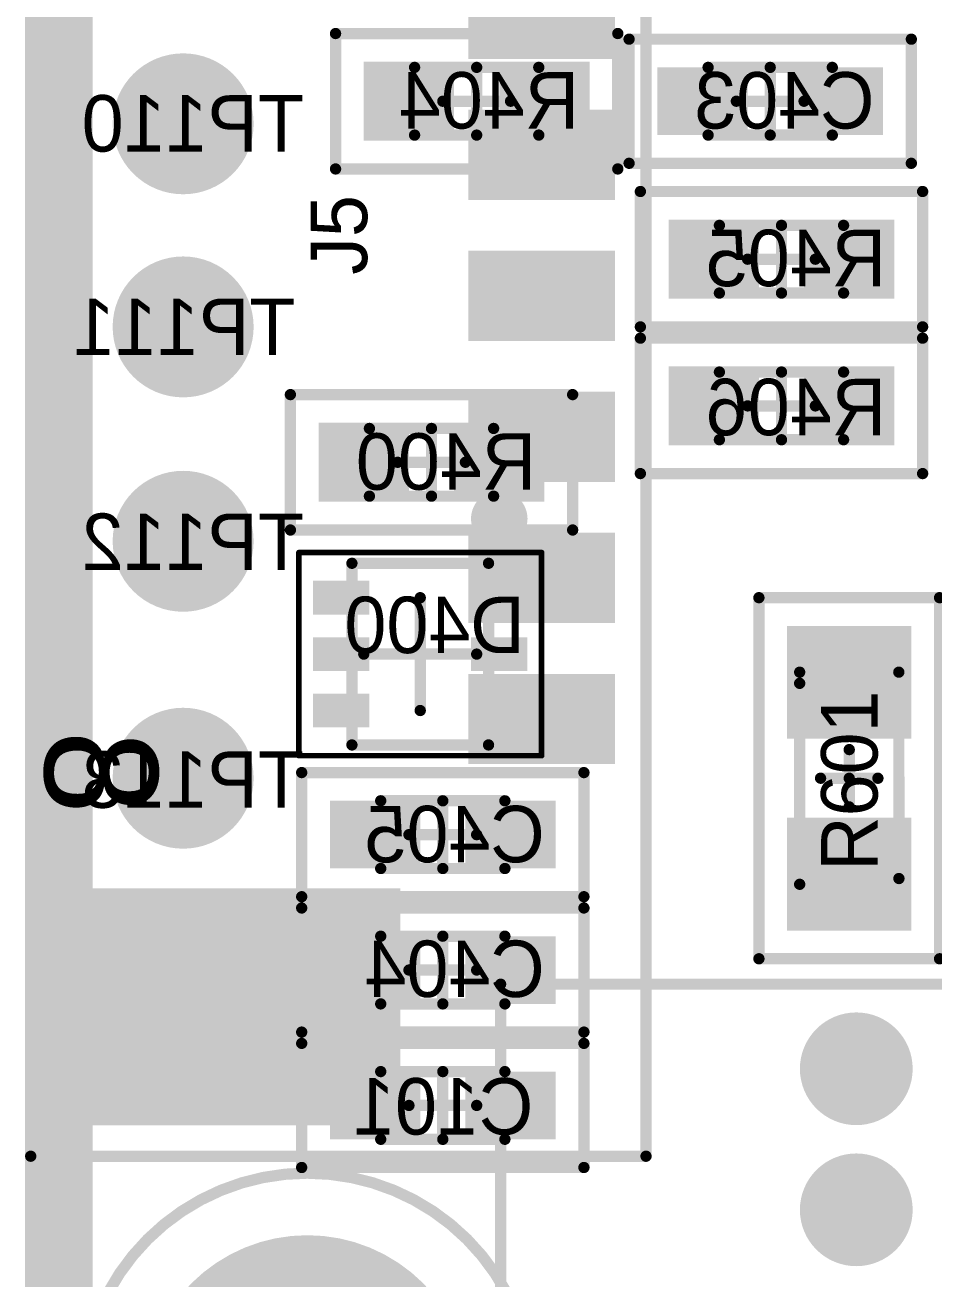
# Model space of a CAD drawing. Header units: millimetres. Extents: x 33.3 to 111.9, y 29.8 to 74.8.
# Drawn here: x 33.27 to 41.32, y 36.26 to 47.37 of the extents above; entities that cross this region are included whole.
import ezdxf

# ---------------------------------------------------------------- set-up
doc = ezdxf.new("R2010")
doc.units = ezdxf.units.MM
for name, color, linetype in [('BottomLayer', 5, 'Continuous'), ('BottomOverlay', 54, 'Continuous'), ('BottomPaste', 16, 'Continuous'), ('KeepOutLayer', 6, 'Continuous'), ('Mechanical1', 6, 'Continuous'), ('Mechanical13', 56, 'Continuous'), ('Mechanical14', 56, 'Continuous'), ('Mechanical15', 56, 'Continuous'), ('Mechanical16', 56, 'Continuous'), ('Mechanical17', 56, 'Continuous'), ('Mechanical8', 56, 'Continuous'), ('MidLayer1', 16, 'Continuous'), ('MidLayer2', 76, 'Continuous'), ('MidLayer3', 90, 'Continuous'), ('MidLayer4', 156, 'Continuous'), ('MidLayer5', 130, 'Continuous'), ('MidLayer6', 216, 'Continuous'), ('MidLayer7', 6, 'Continuous'), ('MidLayer8', 54, 'Continuous'), ('MultiLayer', 9, 'Continuous'), ('PadHoleLayer', 156, 'Continuous'), ('TopLayer', 1, 'Continuous'), ('TopOverlay', 2, 'Continuous'), ('TopPaste', 8, 'Continuous')]:
    doc.layers.add(name, color=color, linetype=linetype)

# ---------------------------------------------------------------- blocks, each defined once
blk = doc.blocks.new('TP_1_25___TOP_B_30')
at = {"layer": 'BottomLayer', "const_width": 0.625}
blk.add_lwpolyline([(-0.312, 0, 1), (0.312, 0, 1)], format="xyb", close=True, dxfattribs=at)
at = {"layer": 'BottomPaste', "const_width": 0.625}
blk.add_lwpolyline([(-0.312, 0, 1), (0.312, 0, 1)], format="xyb", close=True, dxfattribs=at)
blk = doc.blocks.new('TP_1_25___TOP_B_31')
at = {"layer": 'BottomLayer', "const_width": 0.625}
blk.add_lwpolyline([(-0.312, 0, 1), (0.312, 0, 1)], format="xyb", close=True, dxfattribs=at)
at = {"layer": 'BottomPaste', "const_width": 0.625}
blk.add_lwpolyline([(-0.312, 0, 1), (0.312, 0, 1)], format="xyb", close=True, dxfattribs=at)
blk = doc.blocks.new('TP_1_25___TOP_B_32')
at = {"layer": 'BottomLayer', "const_width": 0.625}
blk.add_lwpolyline([(-0.312, 0, 1), (0.312, 0, 1)], format="xyb", close=True, dxfattribs=at)
at = {"layer": 'BottomPaste', "const_width": 0.625}
blk.add_lwpolyline([(-0.312, 0, 1), (0.312, 0, 1)], format="xyb", close=True, dxfattribs=at)
blk = doc.blocks.new('TP_1_25___TOP_B_33')
at = {"layer": 'BottomLayer', "const_width": 0.625}
blk.add_lwpolyline([(-0.312, 0, 1), (0.312, 0, 1)], format="xyb", close=True, dxfattribs=at)
at = {"layer": 'BottomPaste', "const_width": 0.625}
blk.add_lwpolyline([(-0.312, 0, 1), (0.312, 0, 1)], format="xyb", close=True, dxfattribs=at)
blk = doc.blocks.new('RESC0603_1608__N_80')
at = {"layer": 'Mechanical13'}
for points, const_width in [([(-1.04, 0.44), (-0.84, 0.44)], 0.2), ([(-1.04, 0.44), (-1.04, -0.44)], 0.2), ([(-0.94, 0.439), (0.841, 0.439)], 0.1), ([(-0.94, 0.439), (-0.889, -0.44)], 0.1), ([(-0.84, 0.44), (-0.84, -0.44)], 0.2), ([(0.84, 0.44), (1.04, 0.44)], 0.2), ([(0.84, 0.44), (0.84, -0.44)], 0.2), ([(0.94, 0.439), (0.94, -0.439)], 0.1), ([(1.04, 0.44), (1.04, -0.44)], 0.2), ([(-1.04, -0.44), (-0.84, -0.44)], 0.2), ([(0.94, -0.439), (-0.889, -0.44)], 0.1), ([(0.84, -0.44), (1.04, -0.44)], 0.2)]:
    blk.add_lwpolyline(points, dxfattribs=dict(at, const_width=const_width))
for points, const_width in [([(-1.09, 0.44, 1), (-0.99, 0.44, 1)], 0.1), ([(-1.09, 0.44, 1), (-0.99, 0.44, 1)], 0.1), ([(-0.965, 0.439, 1), (-0.915, 0.439, 1)], 0.05), ([(-0.965, 0.439, 1), (-0.915, 0.439, 1)], 0.05), ([(-0.89, 0.44, 1), (-0.79, 0.44, 1)], 0.1), ([(-0.89, 0.44, 1), (-0.79, 0.44, 1)], 0.1), ([(0.79, 0.44, 1), (0.89, 0.44, 1)], 0.1), ([(0.79, 0.44, 1), (0.89, 0.44, 1)], 0.1), ([(0.816, 0.439, 1), (0.866, 0.439, 1)], 0.05), ([(0.915, 0.439, 1), (0.965, 0.439, 1)], 0.05), ([(0.99, 0.44, 1), (1.09, 0.44, 1)], 0.1), ([(0.99, 0.44, 1), (1.09, 0.44, 1)], 0.1), ([(-1.09, -0.44, 1), (-0.99, -0.44, 1)], 0.1), ([(-1.09, -0.44, 1), (-0.99, -0.44, 1)], 0.1), ([(-0.89, -0.44, 1), (-0.79, -0.44, 1)], 0.1), ([(-0.89, -0.44, 1), (-0.79, -0.44, 1)], 0.1), ([(-0.914, -0.44, 1), (-0.864, -0.44, 1)], 0.05), ([(-0.914, -0.44, 1), (-0.864, -0.44, 1)], 0.05), ([(0.79, -0.44, 1), (0.89, -0.44, 1)], 0.1), ([(0.79, -0.44, 1), (0.89, -0.44, 1)], 0.1), ([(0.915, -0.439, 1), (0.965, -0.439, 1)], 0.05), ([(0.915, -0.439, 1), (0.965, -0.439, 1)], 0.05), ([(0.99, -0.44, 1), (1.09, -0.44, 1)], 0.1), ([(0.99, -0.44, 1), (1.09, -0.44, 1)], 0.1)]:
    blk.add_lwpolyline(points, format="xyb", close=True, dxfattribs=dict(at, const_width=const_width))
at = {"layer": 'Mechanical15', "const_width": 0.1}
for points in [[(-1.6, 0.8), (-1.6, -0.8)], [(-1.6, 0.8), (1.6, 0.8)], [(1.6, 0.8), (1.6, -0.8)], [(-1.6, -0.8), (1.6, -0.8)]]:
    blk.add_lwpolyline(points, dxfattribs=at)
at = {"layer": 'Mechanical15', "const_width": 0.05}
for points in [[(-1.625, 0.8, 1), (-1.575, 0.8, 1)], [(-1.625, 0.8, 1), (-1.575, 0.8, 1)], [(1.575, 0.8, 1), (1.625, 0.8, 1)], [(1.575, 0.8, 1), (1.625, 0.8, 1)], [(-1.625, -0.8, 1), (-1.575, -0.8, 1)], [(-1.625, -0.8, 1), (-1.575, -0.8, 1)], [(1.575, -0.8, 1), (1.625, -0.8, 1)], [(1.575, -0.8, 1), (1.625, -0.8, 1)]]:
    blk.add_lwpolyline(points, format="xyb", close=True, dxfattribs=at)
at = {"layer": 'Mechanical17', "const_width": 0.1}
for points in [[(0, 0.254), (0, 0)], [(-0.254, 0), (0, 0)], [(0.254, 0), (0, 0)], [(0, 0), (0, -0.254)]]:
    blk.add_lwpolyline(points, dxfattribs=at)
at = {"layer": 'Mechanical17', "const_width": 0.05}
for points in [[(-0.025, 0.254, 1), (0.025, 0.254, 1)], [(-0.279, 0, 1), (-0.229, 0, 1)], [(-0.025, 0, 1), (0.025, 0, 1)], [(-0.025, 0, 1), (0.025, 0, 1)], [(-0.025, 0, 1), (0.025, 0, 1)], [(-0.025, 0, 1), (0.025, 0, 1)], [(0.229, 0, 1), (0.279, 0, 1)], [(-0.025, -0.254, 1), (0.025, -0.254, 1)]]:
    blk.add_lwpolyline(points, format="xyb", close=True, dxfattribs=at)
at = {"layer": 'TopLayer'}
for points in [[(-1.35, -0.55), (-0.35, -0.55), (-1.35, 0.55), (-0.35, 0.55)], [(0.35, -0.55), (1.35, -0.55), (0.35, 0.55), (1.35, 0.55)]]:
    blk.add_solid(points, dxfattribs=at)
at = {"layer": 'TopPaste'}
for points in [[(-1.35, -0.55), (-0.35, -0.55), (-1.35, 0.55), (-0.35, 0.55)], [(0.35, -0.55), (1.35, -0.55), (0.35, 0.55), (1.35, 0.55)]]:
    blk.add_solid(points, dxfattribs=at)
blk = doc.blocks.new('RESC0402_1005__N_B_130')
at = {"layer": 'BottomLayer'}
for points in [[(-1, 0.35), (-1, -0.35), (-0.2, 0.35), (-0.2, -0.35)], [(0.2, 0.35), (0.2, -0.35), (1, 0.35), (1, -0.35)]]:
    blk.add_solid(points, dxfattribs=at)
at = {"layer": 'BottomPaste'}
for points in [[(-1, 0.35), (-1, -0.35), (-0.2, 0.35), (-0.2, -0.35)], [(0.2, 0.35), (0.2, -0.35), (1, 0.35), (1, -0.35)]]:
    blk.add_solid(points, dxfattribs=at)
at = {"layer": 'Mechanical14', "const_width": 0.1}
for points in [[(0.55, 0.3), (-0.55, 0.3)], [(-0.55, 0.3), (-0.55, -0.3)], [(0.55, 0.3), (0.55, -0.3)], [(0.55, -0.3), (-0.55, -0.3)]]:
    blk.add_lwpolyline(points, dxfattribs=at)
at = {"layer": 'Mechanical14', "const_width": 0.05}
for points in [[(-0.575, 0.3, 1), (-0.525, 0.3, 1)], [(-0.575, 0.3, 1), (-0.525, 0.3, 1)], [(0.525, 0.3, 1), (0.575, 0.3, 1)], [(0.525, 0.3, 1), (0.575, 0.3, 1)], [(-0.575, -0.3, 1), (-0.525, -0.3, 1)], [(-0.575, -0.3, 1), (-0.525, -0.3, 1)], [(0.525, -0.3, 1), (0.575, -0.3, 1)], [(0.525, -0.3, 1), (0.575, -0.3, 1)]]:
    blk.add_lwpolyline(points, format="xyb", close=True, dxfattribs=at)
at = {"layer": 'Mechanical16', "const_width": 0.1}
for points in [[(1.25, 0.6), (-1.25, 0.6)], [(-1.25, 0.6), (-1.25, -0.6)], [(1.25, 0.6), (1.25, -0.6)], [(1.25, -0.6), (-1.25, -0.6)]]:
    blk.add_lwpolyline(points, dxfattribs=at)
at = {"layer": 'Mechanical16', "const_width": 0.05}
for points in [[(-1.275, 0.6, 1), (-1.225, 0.6, 1)], [(-1.275, 0.6, 1), (-1.225, 0.6, 1)], [(1.225, 0.6, 1), (1.275, 0.6, 1)], [(1.225, 0.6, 1), (1.275, 0.6, 1)], [(-1.275, -0.6, 1), (-1.225, -0.6, 1)], [(-1.275, -0.6, 1), (-1.225, -0.6, 1)], [(1.225, -0.6, 1), (1.275, -0.6, 1)], [(1.225, -0.6, 1), (1.275, -0.6, 1)]]:
    blk.add_lwpolyline(points, format="xyb", close=True, dxfattribs=at)
at = {"layer": 'Mechanical17', "const_width": 0.1}
for points in [[(0, 0.3), (0, -0.3)], [(0.3, 0), (-0.3, 0)]]:
    blk.add_lwpolyline(points, dxfattribs=at)
at = {"layer": 'Mechanical17', "const_width": 0.05}
for points in [[(-0.025, 0.3, 1), (0.025, 0.3, 1)], [(-0.325, 0, 1), (-0.275, 0, 1)], [(0.275, 0, 1), (0.325, 0, 1)], [(-0.025, -0.3, 1), (0.025, -0.3, 1)]]:
    blk.add_lwpolyline(points, format="xyb", close=True, dxfattribs=at)
blk = doc.blocks.new('RESC0402_1005__N_B_131')
at = {"layer": 'BottomLayer'}
for points in [[(-1, 0.35), (-1, -0.35), (-0.2, 0.35), (-0.2, -0.35)], [(0.2, 0.35), (0.2, -0.35), (1, 0.35), (1, -0.35)]]:
    blk.add_solid(points, dxfattribs=at)
at = {"layer": 'BottomPaste'}
for points in [[(-1, 0.35), (-1, -0.35), (-0.2, 0.35), (-0.2, -0.35)], [(0.2, 0.35), (0.2, -0.35), (1, 0.35), (1, -0.35)]]:
    blk.add_solid(points, dxfattribs=at)
at = {"layer": 'Mechanical14', "const_width": 0.1}
for points in [[(0.55, 0.3), (-0.55, 0.3)], [(-0.55, 0.3), (-0.55, -0.3)], [(0.55, 0.3), (0.55, -0.3)], [(0.55, -0.3), (-0.55, -0.3)]]:
    blk.add_lwpolyline(points, dxfattribs=at)
at = {"layer": 'Mechanical14', "const_width": 0.05}
for points in [[(-0.575, 0.3, 1), (-0.525, 0.3, 1)], [(-0.575, 0.3, 1), (-0.525, 0.3, 1)], [(0.525, 0.3, 1), (0.575, 0.3, 1)], [(0.525, 0.3, 1), (0.575, 0.3, 1)], [(-0.575, -0.3, 1), (-0.525, -0.3, 1)], [(-0.575, -0.3, 1), (-0.525, -0.3, 1)], [(0.525, -0.3, 1), (0.575, -0.3, 1)], [(0.525, -0.3, 1), (0.575, -0.3, 1)]]:
    blk.add_lwpolyline(points, format="xyb", close=True, dxfattribs=at)
at = {"layer": 'Mechanical16', "const_width": 0.1}
for points in [[(1.25, 0.6), (-1.25, 0.6)], [(-1.25, 0.6), (-1.25, -0.6)], [(1.25, 0.6), (1.25, -0.6)], [(1.25, -0.6), (-1.25, -0.6)]]:
    blk.add_lwpolyline(points, dxfattribs=at)
at = {"layer": 'Mechanical16', "const_width": 0.05}
for points in [[(-1.275, 0.6, 1), (-1.225, 0.6, 1)], [(-1.275, 0.6, 1), (-1.225, 0.6, 1)], [(1.225, 0.6, 1), (1.275, 0.6, 1)], [(1.225, 0.6, 1), (1.275, 0.6, 1)], [(-1.275, -0.6, 1), (-1.225, -0.6, 1)], [(-1.275, -0.6, 1), (-1.225, -0.6, 1)], [(1.225, -0.6, 1), (1.275, -0.6, 1)], [(1.225, -0.6, 1), (1.275, -0.6, 1)]]:
    blk.add_lwpolyline(points, format="xyb", close=True, dxfattribs=at)
at = {"layer": 'Mechanical17', "const_width": 0.1}
for points in [[(0, 0.3), (0, -0.3)], [(0.3, 0), (-0.3, 0)]]:
    blk.add_lwpolyline(points, dxfattribs=at)
at = {"layer": 'Mechanical17', "const_width": 0.05}
for points in [[(-0.025, 0.3, 1), (0.025, 0.3, 1)], [(-0.325, 0, 1), (-0.275, 0, 1)], [(0.275, 0, 1), (0.325, 0, 1)], [(-0.025, -0.3, 1), (0.025, -0.3, 1)]]:
    blk.add_lwpolyline(points, format="xyb", close=True, dxfattribs=at)
blk = doc.blocks.new('RESC0402_1005__N_B_132')
at = {"layer": 'BottomLayer'}
for points in [[(-1, 0.35), (-1, -0.35), (-0.2, 0.35), (-0.2, -0.35)], [(0.2, 0.35), (0.2, -0.35), (1, 0.35), (1, -0.35)]]:
    blk.add_solid(points, dxfattribs=at)
at = {"layer": 'BottomPaste'}
for points in [[(-1, 0.35), (-1, -0.35), (-0.2, 0.35), (-0.2, -0.35)], [(0.2, 0.35), (0.2, -0.35), (1, 0.35), (1, -0.35)]]:
    blk.add_solid(points, dxfattribs=at)
at = {"layer": 'Mechanical14', "const_width": 0.1}
for points in [[(0.55, 0.3), (-0.55, 0.3)], [(-0.55, 0.3), (-0.55, -0.3)], [(0.55, 0.3), (0.55, -0.3)], [(0.55, -0.3), (-0.55, -0.3)]]:
    blk.add_lwpolyline(points, dxfattribs=at)
at = {"layer": 'Mechanical14', "const_width": 0.05}
for points in [[(-0.575, 0.3, 1), (-0.525, 0.3, 1)], [(-0.575, 0.3, 1), (-0.525, 0.3, 1)], [(0.525, 0.3, 1), (0.575, 0.3, 1)], [(0.525, 0.3, 1), (0.575, 0.3, 1)], [(-0.575, -0.3, 1), (-0.525, -0.3, 1)], [(-0.575, -0.3, 1), (-0.525, -0.3, 1)], [(0.525, -0.3, 1), (0.575, -0.3, 1)], [(0.525, -0.3, 1), (0.575, -0.3, 1)]]:
    blk.add_lwpolyline(points, format="xyb", close=True, dxfattribs=at)
at = {"layer": 'Mechanical16', "const_width": 0.1}
for points in [[(1.25, 0.6), (-1.25, 0.6)], [(-1.25, 0.6), (-1.25, -0.6)], [(1.25, 0.6), (1.25, -0.6)], [(1.25, -0.6), (-1.25, -0.6)]]:
    blk.add_lwpolyline(points, dxfattribs=at)
at = {"layer": 'Mechanical16', "const_width": 0.05}
for points in [[(-1.275, 0.6, 1), (-1.225, 0.6, 1)], [(-1.275, 0.6, 1), (-1.225, 0.6, 1)], [(1.225, 0.6, 1), (1.275, 0.6, 1)], [(1.225, 0.6, 1), (1.275, 0.6, 1)], [(-1.275, -0.6, 1), (-1.225, -0.6, 1)], [(-1.275, -0.6, 1), (-1.225, -0.6, 1)], [(1.225, -0.6, 1), (1.275, -0.6, 1)], [(1.225, -0.6, 1), (1.275, -0.6, 1)]]:
    blk.add_lwpolyline(points, format="xyb", close=True, dxfattribs=at)
at = {"layer": 'Mechanical17', "const_width": 0.1}
for points in [[(0, 0.3), (0, -0.3)], [(0.3, 0), (-0.3, 0)]]:
    blk.add_lwpolyline(points, dxfattribs=at)
at = {"layer": 'Mechanical17', "const_width": 0.05}
for points in [[(-0.025, 0.3, 1), (0.025, 0.3, 1)], [(-0.325, 0, 1), (-0.275, 0, 1)], [(0.275, 0, 1), (0.325, 0, 1)], [(-0.025, -0.3, 1), (0.025, -0.3, 1)]]:
    blk.add_lwpolyline(points, format="xyb", close=True, dxfattribs=at)
blk = doc.blocks.new('RESC0402_1005__N_B_136')
at = {"layer": 'BottomLayer'}
for points in [[(-1, 0.35), (-1, -0.35), (-0.2, 0.35), (-0.2, -0.35)], [(0.2, 0.35), (0.2, -0.35), (1, 0.35), (1, -0.35)]]:
    blk.add_solid(points, dxfattribs=at)
at = {"layer": 'BottomPaste'}
for points in [[(-1, 0.35), (-1, -0.35), (-0.2, 0.35), (-0.2, -0.35)], [(0.2, 0.35), (0.2, -0.35), (1, 0.35), (1, -0.35)]]:
    blk.add_solid(points, dxfattribs=at)
at = {"layer": 'Mechanical14', "const_width": 0.1}
for points in [[(0.55, 0.3), (-0.55, 0.3)], [(-0.55, 0.3), (-0.55, -0.3)], [(0.55, 0.3), (0.55, -0.3)], [(0.55, -0.3), (-0.55, -0.3)]]:
    blk.add_lwpolyline(points, dxfattribs=at)
at = {"layer": 'Mechanical14', "const_width": 0.05}
for points in [[(-0.575, 0.3, 1), (-0.525, 0.3, 1)], [(-0.575, 0.3, 1), (-0.525, 0.3, 1)], [(0.525, 0.3, 1), (0.575, 0.3, 1)], [(0.525, 0.3, 1), (0.575, 0.3, 1)], [(-0.575, -0.3, 1), (-0.525, -0.3, 1)], [(-0.575, -0.3, 1), (-0.525, -0.3, 1)], [(0.525, -0.3, 1), (0.575, -0.3, 1)], [(0.525, -0.3, 1), (0.575, -0.3, 1)]]:
    blk.add_lwpolyline(points, format="xyb", close=True, dxfattribs=at)
at = {"layer": 'Mechanical16', "const_width": 0.1}
for points in [[(1.25, 0.6), (-1.25, 0.6)], [(-1.25, 0.6), (-1.25, -0.6)], [(1.25, 0.6), (1.25, -0.6)], [(1.25, -0.6), (-1.25, -0.6)]]:
    blk.add_lwpolyline(points, dxfattribs=at)
at = {"layer": 'Mechanical16', "const_width": 0.05}
for points in [[(-1.275, 0.6, 1), (-1.225, 0.6, 1)], [(-1.275, 0.6, 1), (-1.225, 0.6, 1)], [(1.225, 0.6, 1), (1.275, 0.6, 1)], [(1.225, 0.6, 1), (1.275, 0.6, 1)], [(-1.275, -0.6, 1), (-1.225, -0.6, 1)], [(-1.275, -0.6, 1), (-1.225, -0.6, 1)], [(1.225, -0.6, 1), (1.275, -0.6, 1)], [(1.225, -0.6, 1), (1.275, -0.6, 1)]]:
    blk.add_lwpolyline(points, format="xyb", close=True, dxfattribs=at)
at = {"layer": 'Mechanical17', "const_width": 0.1}
for points in [[(0, 0.3), (0, -0.3)], [(0.3, 0), (-0.3, 0)]]:
    blk.add_lwpolyline(points, dxfattribs=at)
at = {"layer": 'Mechanical17', "const_width": 0.05}
for points in [[(-0.025, 0.3, 1), (0.025, 0.3, 1)], [(-0.325, 0, 1), (-0.275, 0, 1)], [(0.275, 0, 1), (0.325, 0, 1)], [(-0.025, -0.3, 1), (0.025, -0.3, 1)]]:
    blk.add_lwpolyline(points, format="xyb", close=True, dxfattribs=at)
blk = doc.blocks.new('53398_0871_214')
at = {"layer": 'Mechanical15', "const_width": 0.1}
for points in [[(8.25, 2.3), (-8.225, 2.3)], [(8.25, -3.15), (8.25, 2.3)], [(8.25, -3.15), (-8.225, -3.15)]]:
    blk.add_lwpolyline(points, dxfattribs=at)
at = {"layer": 'Mechanical15', "const_width": 0.05}
for points in [[(8.225, 2.3, 1), (8.275, 2.3, 1)], [(8.225, 2.3, 1), (8.275, 2.3, 1)], [(8.225, -3.15, 1), (8.275, -3.15, 1)], [(8.225, -3.15, 1), (8.275, -3.15, 1)]]:
    blk.add_lwpolyline(points, format="xyb", close=True, dxfattribs=at)
at = {"layer": 'TopLayer'}
for points in [[(-2.275, 0.725), (-1.475, 0.725), (-2.275, 2.025), (-1.475, 2.025)], [(-1.025, 0.725), (-0.225, 0.725), (-1.025, 2.025), (-0.225, 2.025)], [(0.225, 0.725), (1.025, 0.725), (0.225, 2.025), (1.025, 2.025)], [(1.475, 0.725), (2.275, 0.725), (1.475, 2.025), (2.275, 2.025)], [(2.725, 0.725), (3.525, 0.725), (2.725, 2.025), (3.525, 2.025)], [(3.975, 0.725), (4.775, 0.725), (3.975, 2.025), (4.775, 2.025)], [(5.875, -2.875), (7.975, -2.875), (5.875, 0.125), (7.975, 0.125)]]:
    blk.add_solid(points, dxfattribs=at)
at = {"layer": 'TopPaste'}
for points in [[(-2.275, 0.725), (-1.475, 0.725), (-2.275, 2.025), (-1.475, 2.025)], [(-1.025, 0.725), (-0.225, 0.725), (-1.025, 2.025), (-0.225, 2.025)], [(0.225, 0.725), (1.025, 0.725), (0.225, 2.025), (1.025, 2.025)], [(1.475, 0.725), (2.275, 0.725), (1.475, 2.025), (2.275, 2.025)], [(2.725, 0.725), (3.525, 0.725), (2.725, 2.025), (3.525, 2.025)], [(3.975, 0.725), (4.775, 0.725), (3.975, 2.025), (4.775, 2.025)], [(5.875, -2.875), (7.975, -2.875), (5.875, 0.125), (7.975, 0.125)]]:
    blk.add_solid(points, dxfattribs=at)
at = {"layer": 'TopOverlay'}
blk.add_text('8', height=1, dxfattribs=at).set_placement((4.475, -3.025))
blk = doc.blocks.new('HARWIN_G125_MH12005L1R_217')
at = {"layer": 'BottomLayer', "const_width": 0.5}
for points in [[(-5.887, 1.725, 1), (-5.388, 1.725, 1)], [(-5.887, 0.475, 1), (-5.388, 0.475, 1)]]:
    blk.add_lwpolyline(points, format="xyb", close=True, dxfattribs=at)
at = {"layer": 'Mechanical15', "const_width": 0.1}
for points in [[(-8.788, 2.475), (8.762, 2.475)], [(-8.788, -0.325), (-8.788, 2.475)]]:
    blk.add_lwpolyline(points, dxfattribs=at)
at = {"layer": 'Mechanical15', "const_width": 0.05}
blk.add_lwpolyline([(-8.812, 2.475, 1), (-8.763, 2.475, 1)], format="xyb", close=True, dxfattribs=at)
blk.add_lwpolyline([(-8.812, 2.475, 1), (-8.763, 2.475, 1)], format="xyb", close=True, dxfattribs=at)
at = {"layer": 'MidLayer1', "const_width": 0.375}
for points in [[(-5.825, 1.725, 1), (-5.45, 1.725, 1)], [(-5.825, 0.475, 1), (-5.45, 0.475, 1)]]:
    blk.add_lwpolyline(points, format="xyb", close=True, dxfattribs=at)
at = {"layer": 'MidLayer2', "const_width": 0.375}
for points in [[(-5.825, 1.725, 1), (-5.45, 1.725, 1)], [(-5.825, 0.475, 1), (-5.45, 0.475, 1)]]:
    blk.add_lwpolyline(points, format="xyb", close=True, dxfattribs=at)
at = {"layer": 'MidLayer3', "const_width": 0.375}
for points in [[(-5.825, 1.725, 1), (-5.45, 1.725, 1)], [(-5.825, 0.475, 1), (-5.45, 0.475, 1)]]:
    blk.add_lwpolyline(points, format="xyb", close=True, dxfattribs=at)
at = {"layer": 'MidLayer4', "const_width": 0.375}
for points in [[(-5.825, 1.725, 1), (-5.45, 1.725, 1)], [(-5.825, 0.475, 1), (-5.45, 0.475, 1)]]:
    blk.add_lwpolyline(points, format="xyb", close=True, dxfattribs=at)
at = {"layer": 'MidLayer5', "const_width": 0.375}
for points in [[(-5.825, 1.725, 1), (-5.45, 1.725, 1)], [(-5.825, 0.475, 1), (-5.45, 0.475, 1)]]:
    blk.add_lwpolyline(points, format="xyb", close=True, dxfattribs=at)
at = {"layer": 'MidLayer6', "const_width": 0.375}
for points in [[(-5.825, 1.725, 1), (-5.45, 1.725, 1)], [(-5.825, 0.475, 1), (-5.45, 0.475, 1)]]:
    blk.add_lwpolyline(points, format="xyb", close=True, dxfattribs=at)
at = {"layer": 'MidLayer7', "const_width": 0.375}
for points in [[(-5.825, 1.725, 1), (-5.45, 1.725, 1)], [(-5.825, 0.475, 1), (-5.45, 0.475, 1)]]:
    blk.add_lwpolyline(points, format="xyb", close=True, dxfattribs=at)
at = {"layer": 'MidLayer8', "const_width": 0.375}
for points in [[(-5.825, 1.725, 1), (-5.45, 1.725, 1)], [(-5.825, 0.475, 1), (-5.45, 0.475, 1)]]:
    blk.add_lwpolyline(points, format="xyb", close=True, dxfattribs=at)
at = {"layer": 'PadHoleLayer', "const_width": 0.275}
for points in [[(-5.775, 1.725, 1), (-5.5, 1.725, 1)], [(-5.775, 0.475, 1), (-5.5, 0.475, 1)]]:
    blk.add_lwpolyline(points, format="xyb", close=True, dxfattribs=at)
at = {"layer": 'TopLayer', "const_width": 0.5}
for points in [[(-5.887, 1.725, 1), (-5.388, 1.725, 1)], [(-5.887, 0.475, 1), (-5.388, 0.475, 1)]]:
    blk.add_lwpolyline(points, format="xyb", close=True, dxfattribs=at)
blk = doc.blocks.new('H____1_8____PT_219')
at = {"layer": 'BottomLayer', "const_width": 1.45}
blk.add_lwpolyline([(-0.725, 0, 1), (0.725, 0, 1)], format="xyb", close=True, dxfattribs=at)
at = {"layer": 'Mechanical8'}
for points, const_width in [([(2, 0, 1), (-2, 0, 1)], 0.1), ([(-2.025, 0, 1), (-1.975, 0, 1)], 0.05), ([(1.975, 0, 1), (2.025, 0, 1)], 0.05)]:
    blk.add_lwpolyline(points, format="xyb", close=True, dxfattribs=dict(at, const_width=const_width))
at = {"layer": 'MidLayer1', "const_width": 1.45}
blk.add_lwpolyline([(-0.725, 0, 1), (0.725, 0, 1)], format="xyb", close=True, dxfattribs=at)
at = {"layer": 'MidLayer2', "const_width": 1.45}
blk.add_lwpolyline([(-0.725, 0, 1), (0.725, 0, 1)], format="xyb", close=True, dxfattribs=at)
at = {"layer": 'MidLayer3', "const_width": 1.45}
blk.add_lwpolyline([(-0.725, 0, 1), (0.725, 0, 1)], format="xyb", close=True, dxfattribs=at)
at = {"layer": 'MidLayer4', "const_width": 1.45}
blk.add_lwpolyline([(-0.725, 0, 1), (0.725, 0, 1)], format="xyb", close=True, dxfattribs=at)
at = {"layer": 'MidLayer5', "const_width": 1.45}
blk.add_lwpolyline([(-0.725, 0, 1), (0.725, 0, 1)], format="xyb", close=True, dxfattribs=at)
at = {"layer": 'MidLayer6', "const_width": 1.45}
blk.add_lwpolyline([(-0.725, 0, 1), (0.725, 0, 1)], format="xyb", close=True, dxfattribs=at)
at = {"layer": 'MidLayer7', "const_width": 1.45}
blk.add_lwpolyline([(-0.725, 0, 1), (0.725, 0, 1)], format="xyb", close=True, dxfattribs=at)
at = {"layer": 'MidLayer8', "const_width": 1.45}
blk.add_lwpolyline([(-0.725, 0, 1), (0.725, 0, 1)], format="xyb", close=True, dxfattribs=at)
at = {"layer": 'MultiLayer', "const_width": 1.45}
blk.add_lwpolyline([(-0.725, 0, 1), (0.725, 0, 1)], format="xyb", close=True, dxfattribs=at)
at = {"layer": 'PadHoleLayer', "const_width": 0.9}
blk.add_lwpolyline([(-0.45, 0, 1), (0.45, 0, 1)], format="xyb", close=True, dxfattribs=at)
at = {"layer": 'TopLayer', "const_width": 1.45}
blk.add_lwpolyline([(-0.725, 0, 1), (0.725, 0, 1)], format="xyb", close=True, dxfattribs=at)
blk = doc.blocks.new('SOTFL50P160X60_6L_B_222')
at = {"layer": 'BottomLayer'}
for points in [[(-0.95, 0.65), (-0.95, 0.35), (-0.45, 0.65), (-0.45, 0.35)], [(0.45, 0.65), (0.45, 0.35), (0.95, 0.65), (0.95, 0.35)], [(-0.95, 0.15), (-0.95, -0.15), (-0.45, 0.15), (-0.45, -0.15)], [(0.45, 0.15), (0.45, -0.15), (0.95, 0.15), (0.95, -0.15)], [(-0.95, -0.35), (-0.95, -0.65), (-0.45, -0.35), (-0.45, -0.65)], [(0.45, -0.35), (0.45, -0.65), (0.95, -0.35), (0.95, -0.65)]]:
    blk.add_solid(points, dxfattribs=at)
at = {"layer": 'BottomOverlay'}
for points, const_width in [([(-0.575, -1.2, 1), (-0.825, -1.2, 1)], 0.25), ([(-0.888, -1.2, 1), (-0.763, -1.2, 1)], 0.125), ([(-0.637, -1.2, 1), (-0.513, -1.2, 1)], 0.125)]:
    blk.add_lwpolyline(points, format="xyb", close=True, dxfattribs=dict(at, const_width=const_width))
at = {"layer": 'BottomPaste'}
for points in [[(-0.95, 0.65), (-0.95, 0.35), (-0.45, 0.65), (-0.45, 0.35)], [(0.45, 0.65), (0.45, 0.35), (0.95, 0.65), (0.95, 0.35)], [(-0.95, 0.15), (-0.95, -0.15), (-0.45, 0.15), (-0.45, -0.15)], [(0.45, 0.15), (0.45, -0.15), (0.95, 0.15), (0.95, -0.15)], [(-0.95, -0.35), (-0.95, -0.65), (-0.45, -0.35), (-0.45, -0.65)], [(0.45, -0.35), (0.45, -0.65), (0.95, -0.35), (0.95, -0.65)]]:
    blk.add_solid(points, dxfattribs=at)
at = {"layer": 'Mechanical14', "const_width": 0.1}
for points in [[(-0.605, 0.805), (-0.605, -0.805)], [(0.605, 0.805), (-0.605, 0.805)], [(0.605, 0.805), (0.605, -0.805)], [(0.605, -0.805), (-0.605, -0.805)]]:
    blk.add_lwpolyline(points, dxfattribs=at)
at = {"layer": 'Mechanical14', "const_width": 0.05}
for points in [[(-0.63, 0.805, 1), (-0.58, 0.805, 1)], [(-0.63, 0.805, 1), (-0.58, 0.805, 1)], [(0.58, 0.805, 1), (0.63, 0.805, 1)], [(0.58, 0.805, 1), (0.63, 0.805, 1)], [(-0.63, -0.805, 1), (-0.58, -0.805, 1)], [(-0.63, -0.805, 1), (-0.58, -0.805, 1)], [(0.58, -0.805, 1), (0.63, -0.805, 1)], [(0.58, -0.805, 1), (0.63, -0.805, 1)]]:
    blk.add_lwpolyline(points, format="xyb", close=True, dxfattribs=at)
at = {"layer": 'Mechanical16'}
for points, const_width in [([(-1.075, 0.9), (-1.075, -0.9)], 0.05), ([(1.075, 0.9), (-1.075, 0.9)], 0.05), ([(1.075, 0.9), (1.075, -0.9)], 0.05), ([(0, 0.5), (0, -0.5)], 0.1), ([(0.5, 0), (-0.5, 0)], 0.1), ([(1.075, -0.9), (-1.075, -0.9)], 0.05)]:
    blk.add_lwpolyline(points, dxfattribs=dict(at, const_width=const_width))
for points, const_width in [([(-1.088, 0.9, 1), (-1.063, 0.9, 1)], 0.025), ([(-1.088, 0.9, 1), (-1.063, 0.9, 1)], 0.025), ([(1.062, 0.9, 1), (1.087, 0.9, 1)], 0.025), ([(1.062, 0.9, 1), (1.087, 0.9, 1)], 0.025), ([(-0.025, 0.5, 1), (0.025, 0.5, 1)], 0.05), ([(-0.525, 0, 1), (-0.475, 0, 1)], 0.05), ([(0.475, 0, 1), (0.525, 0, 1)], 0.05), ([(-0.025, -0.5, 1), (0.025, -0.5, 1)], 0.05), ([(-1.088, -0.9, 1), (-1.063, -0.9, 1)], 0.025), ([(-1.088, -0.9, 1), (-1.063, -0.9, 1)], 0.025), ([(1.062, -0.9, 1), (1.087, -0.9, 1)], 0.025), ([(1.062, -0.9, 1), (1.087, -0.9, 1)], 0.025)]:
    blk.add_lwpolyline(points, format="xyb", close=True, dxfattribs=dict(at, const_width=const_width))
blk = doc.blocks.new('CAPC0402_1005__N_B_311')
at = {"layer": 'BottomLayer'}
for points in [[(-1, 0.3), (-1, -0.3), (-0.2, 0.3), (-0.2, -0.3)], [(0.2, 0.3), (0.2, -0.3), (1, 0.3), (1, -0.3)]]:
    blk.add_solid(points, dxfattribs=at)
at = {"layer": 'BottomPaste'}
for points in [[(-1, 0.3), (-1, -0.3), (-0.2, 0.3), (-0.2, -0.3)], [(0.2, 0.3), (0.2, -0.3), (1, 0.3), (1, -0.3)]]:
    blk.add_solid(points, dxfattribs=at)
at = {"layer": 'Mechanical14', "const_width": 0.1}
for points in [[(0.55, 0.3), (-0.55, 0.3)], [(-0.55, 0.3), (-0.55, -0.3)], [(0.55, 0.3), (0.55, -0.3)], [(0.55, -0.3), (-0.55, -0.3)]]:
    blk.add_lwpolyline(points, dxfattribs=at)
at = {"layer": 'Mechanical14', "const_width": 0.05}
for points in [[(-0.575, 0.3, 1), (-0.525, 0.3, 1)], [(-0.575, 0.3, 1), (-0.525, 0.3, 1)], [(0.525, 0.3, 1), (0.575, 0.3, 1)], [(0.525, 0.3, 1), (0.575, 0.3, 1)], [(-0.575, -0.3, 1), (-0.525, -0.3, 1)], [(-0.575, -0.3, 1), (-0.525, -0.3, 1)], [(0.525, -0.3, 1), (0.575, -0.3, 1)], [(0.525, -0.3, 1), (0.575, -0.3, 1)]]:
    blk.add_lwpolyline(points, format="xyb", close=True, dxfattribs=at)
at = {"layer": 'Mechanical16', "const_width": 0.1}
for points in [[(1.25, 0.55), (-1.25, 0.55)], [(-1.25, 0.55), (-1.25, -0.55)], [(1.25, 0.55), (1.25, -0.55)], [(1.25, -0.55), (-1.25, -0.55)]]:
    blk.add_lwpolyline(points, dxfattribs=at)
at = {"layer": 'Mechanical16', "const_width": 0.05}
for points in [[(-1.275, 0.55, 1), (-1.225, 0.55, 1)], [(-1.275, 0.55, 1), (-1.225, 0.55, 1)], [(1.225, 0.55, 1), (1.275, 0.55, 1)], [(1.225, 0.55, 1), (1.275, 0.55, 1)], [(-1.275, -0.55, 1), (-1.225, -0.55, 1)], [(-1.275, -0.55, 1), (-1.225, -0.55, 1)], [(1.225, -0.55, 1), (1.275, -0.55, 1)], [(1.225, -0.55, 1), (1.275, -0.55, 1)]]:
    blk.add_lwpolyline(points, format="xyb", close=True, dxfattribs=at)
at = {"layer": 'Mechanical17', "const_width": 0.1}
for points in [[(0, 0.3), (0, -0.3)], [(0.3, 0), (-0.3, 0)]]:
    blk.add_lwpolyline(points, dxfattribs=at)
at = {"layer": 'Mechanical17', "const_width": 0.05}
for points in [[(-0.025, 0.3, 1), (0.025, 0.3, 1)], [(-0.325, 0, 1), (-0.275, 0, 1)], [(0.275, 0, 1), (0.325, 0, 1)], [(-0.025, -0.3, 1), (0.025, -0.3, 1)]]:
    blk.add_lwpolyline(points, format="xyb", close=True, dxfattribs=at)
blk = doc.blocks.new('CAPC0402_1005__N_B_312')
at = {"layer": 'BottomLayer'}
for points in [[(-1, 0.3), (-1, -0.3), (-0.2, 0.3), (-0.2, -0.3)], [(0.2, 0.3), (0.2, -0.3), (1, 0.3), (1, -0.3)]]:
    blk.add_solid(points, dxfattribs=at)
at = {"layer": 'BottomPaste'}
for points in [[(-1, 0.3), (-1, -0.3), (-0.2, 0.3), (-0.2, -0.3)], [(0.2, 0.3), (0.2, -0.3), (1, 0.3), (1, -0.3)]]:
    blk.add_solid(points, dxfattribs=at)
at = {"layer": 'Mechanical14', "const_width": 0.1}
for points in [[(0.55, 0.3), (-0.55, 0.3)], [(-0.55, 0.3), (-0.55, -0.3)], [(0.55, 0.3), (0.55, -0.3)], [(0.55, -0.3), (-0.55, -0.3)]]:
    blk.add_lwpolyline(points, dxfattribs=at)
at = {"layer": 'Mechanical14', "const_width": 0.05}
for points in [[(-0.575, 0.3, 1), (-0.525, 0.3, 1)], [(-0.575, 0.3, 1), (-0.525, 0.3, 1)], [(0.525, 0.3, 1), (0.575, 0.3, 1)], [(0.525, 0.3, 1), (0.575, 0.3, 1)], [(-0.575, -0.3, 1), (-0.525, -0.3, 1)], [(-0.575, -0.3, 1), (-0.525, -0.3, 1)], [(0.525, -0.3, 1), (0.575, -0.3, 1)], [(0.525, -0.3, 1), (0.575, -0.3, 1)]]:
    blk.add_lwpolyline(points, format="xyb", close=True, dxfattribs=at)
at = {"layer": 'Mechanical16', "const_width": 0.1}
for points in [[(1.25, 0.55), (-1.25, 0.55)], [(-1.25, 0.55), (-1.25, -0.55)], [(1.25, 0.55), (1.25, -0.55)], [(1.25, -0.55), (-1.25, -0.55)]]:
    blk.add_lwpolyline(points, dxfattribs=at)
at = {"layer": 'Mechanical16', "const_width": 0.05}
for points in [[(-1.275, 0.55, 1), (-1.225, 0.55, 1)], [(-1.275, 0.55, 1), (-1.225, 0.55, 1)], [(1.225, 0.55, 1), (1.275, 0.55, 1)], [(1.225, 0.55, 1), (1.275, 0.55, 1)], [(-1.275, -0.55, 1), (-1.225, -0.55, 1)], [(-1.275, -0.55, 1), (-1.225, -0.55, 1)], [(1.225, -0.55, 1), (1.275, -0.55, 1)], [(1.225, -0.55, 1), (1.275, -0.55, 1)]]:
    blk.add_lwpolyline(points, format="xyb", close=True, dxfattribs=at)
at = {"layer": 'Mechanical17', "const_width": 0.1}
for points in [[(0, 0.3), (0, -0.3)], [(0.3, 0), (-0.3, 0)]]:
    blk.add_lwpolyline(points, dxfattribs=at)
at = {"layer": 'Mechanical17', "const_width": 0.05}
for points in [[(-0.025, 0.3, 1), (0.025, 0.3, 1)], [(-0.325, 0, 1), (-0.275, 0, 1)], [(0.275, 0, 1), (0.325, 0, 1)], [(-0.025, -0.3, 1), (0.025, -0.3, 1)]]:
    blk.add_lwpolyline(points, format="xyb", close=True, dxfattribs=at)
blk = doc.blocks.new('CAPC0402_1005__N_B_313')
at = {"layer": 'BottomLayer'}
for points in [[(-1, 0.3), (-1, -0.3), (-0.2, 0.3), (-0.2, -0.3)], [(0.2, 0.3), (0.2, -0.3), (1, 0.3), (1, -0.3)]]:
    blk.add_solid(points, dxfattribs=at)
at = {"layer": 'BottomPaste'}
for points in [[(-1, 0.3), (-1, -0.3), (-0.2, 0.3), (-0.2, -0.3)], [(0.2, 0.3), (0.2, -0.3), (1, 0.3), (1, -0.3)]]:
    blk.add_solid(points, dxfattribs=at)
at = {"layer": 'Mechanical14', "const_width": 0.1}
for points in [[(-0.55, 0.3), (0.55, 0.3)], [(-0.55, -0.3), (-0.55, 0.3)], [(0.55, -0.3), (0.55, 0.3)], [(-0.55, -0.3), (0.55, -0.3)]]:
    blk.add_lwpolyline(points, dxfattribs=at)
at = {"layer": 'Mechanical14', "const_width": 0.05}
for points in [[(-0.575, 0.3, 1), (-0.525, 0.3, 1)], [(-0.575, 0.3, 1), (-0.525, 0.3, 1)], [(0.525, 0.3, 1), (0.575, 0.3, 1)], [(0.525, 0.3, 1), (0.575, 0.3, 1)], [(-0.575, -0.3, 1), (-0.525, -0.3, 1)], [(-0.575, -0.3, 1), (-0.525, -0.3, 1)], [(0.525, -0.3, 1), (0.575, -0.3, 1)], [(0.525, -0.3, 1), (0.575, -0.3, 1)]]:
    blk.add_lwpolyline(points, format="xyb", close=True, dxfattribs=at)
at = {"layer": 'Mechanical16', "const_width": 0.1}
for points in [[(-1.25, 0.55), (1.25, 0.55)], [(-1.25, -0.55), (-1.25, 0.55)], [(1.25, -0.55), (1.25, 0.55)], [(-1.25, -0.55), (1.25, -0.55)]]:
    blk.add_lwpolyline(points, dxfattribs=at)
at = {"layer": 'Mechanical16', "const_width": 0.05}
for points in [[(-1.275, 0.55, 1), (-1.225, 0.55, 1)], [(-1.275, 0.55, 1), (-1.225, 0.55, 1)], [(1.225, 0.55, 1), (1.275, 0.55, 1)], [(1.225, 0.55, 1), (1.275, 0.55, 1)], [(-1.275, -0.55, 1), (-1.225, -0.55, 1)], [(-1.275, -0.55, 1), (-1.225, -0.55, 1)], [(1.225, -0.55, 1), (1.275, -0.55, 1)], [(1.225, -0.55, 1), (1.275, -0.55, 1)]]:
    blk.add_lwpolyline(points, format="xyb", close=True, dxfattribs=at)
at = {"layer": 'Mechanical17', "const_width": 0.1}
for points in [[(0, -0.3), (0, 0.3)], [(-0.3, 0), (0.3, 0)]]:
    blk.add_lwpolyline(points, dxfattribs=at)
at = {"layer": 'Mechanical17', "const_width": 0.05}
for points in [[(-0.025, 0.3, 1), (0.025, 0.3, 1)], [(-0.325, 0, 1), (-0.275, 0, 1)], [(0.275, 0, 1), (0.325, 0, 1)], [(-0.025, -0.3, 1), (0.025, -0.3, 1)]]:
    blk.add_lwpolyline(points, format="xyb", close=True, dxfattribs=at)
blk = doc.blocks.new('CAPC0402_1005__N_B_341')
at = {"layer": 'BottomLayer'}
for points in [[(-1, 0.3), (-1, -0.3), (-0.2, 0.3), (-0.2, -0.3)], [(0.2, 0.3), (0.2, -0.3), (1, 0.3), (1, -0.3)]]:
    blk.add_solid(points, dxfattribs=at)
at = {"layer": 'BottomPaste'}
for points in [[(-1, 0.3), (-1, -0.3), (-0.2, 0.3), (-0.2, -0.3)], [(0.2, 0.3), (0.2, -0.3), (1, 0.3), (1, -0.3)]]:
    blk.add_solid(points, dxfattribs=at)
at = {"layer": 'Mechanical14', "const_width": 0.1}
for points in [[(-0.55, 0.3), (0.55, 0.3)], [(-0.55, -0.3), (-0.55, 0.3)], [(0.55, -0.3), (0.55, 0.3)], [(-0.55, -0.3), (0.55, -0.3)]]:
    blk.add_lwpolyline(points, dxfattribs=at)
at = {"layer": 'Mechanical14', "const_width": 0.05}
for points in [[(-0.575, 0.3, 1), (-0.525, 0.3, 1)], [(-0.575, 0.3, 1), (-0.525, 0.3, 1)], [(0.525, 0.3, 1), (0.575, 0.3, 1)], [(0.525, 0.3, 1), (0.575, 0.3, 1)], [(-0.575, -0.3, 1), (-0.525, -0.3, 1)], [(-0.575, -0.3, 1), (-0.525, -0.3, 1)], [(0.525, -0.3, 1), (0.575, -0.3, 1)], [(0.525, -0.3, 1), (0.575, -0.3, 1)]]:
    blk.add_lwpolyline(points, format="xyb", close=True, dxfattribs=at)
at = {"layer": 'Mechanical16', "const_width": 0.1}
for points in [[(-1.25, 0.55), (1.25, 0.55)], [(-1.25, -0.55), (-1.25, 0.55)], [(1.25, -0.55), (1.25, 0.55)], [(-1.25, -0.55), (1.25, -0.55)]]:
    blk.add_lwpolyline(points, dxfattribs=at)
at = {"layer": 'Mechanical16', "const_width": 0.05}
for points in [[(-1.275, 0.55, 1), (-1.225, 0.55, 1)], [(-1.275, 0.55, 1), (-1.225, 0.55, 1)], [(1.225, 0.55, 1), (1.275, 0.55, 1)], [(1.225, 0.55, 1), (1.275, 0.55, 1)], [(-1.275, -0.55, 1), (-1.225, -0.55, 1)], [(-1.275, -0.55, 1), (-1.225, -0.55, 1)], [(1.225, -0.55, 1), (1.275, -0.55, 1)], [(1.225, -0.55, 1), (1.275, -0.55, 1)]]:
    blk.add_lwpolyline(points, format="xyb", close=True, dxfattribs=at)
at = {"layer": 'Mechanical17', "const_width": 0.1}
for points in [[(0, -0.3), (0, 0.3)], [(-0.3, 0), (0.3, 0)]]:
    blk.add_lwpolyline(points, dxfattribs=at)
at = {"layer": 'Mechanical17', "const_width": 0.05}
for points in [[(-0.025, 0.3, 1), (0.025, 0.3, 1)], [(-0.325, 0, 1), (-0.275, 0, 1)], [(0.275, 0, 1), (0.325, 0, 1)], [(-0.025, -0.3, 1), (0.025, -0.3, 1)]]:
    blk.add_lwpolyline(points, format="xyb", close=True, dxfattribs=at)

msp = doc.modelspace()

# ---------------------------------------------------------------- linework, layer by layer
at = {"layer": 'KeepOutLayer', "const_width": 0.6}
msp.add_lwpolyline([(33.567, 33.999), (33.567, 66.999)], dxfattribs=at)
at = {"layer": 'Mechanical1', "const_width": 0.1}
msp.add_lwpolyline([(33.567, 33.999), (33.567, 66.999)], dxfattribs=at)

# ---------------------------------------------------------------- block references
for name, p, rotation in [('53398_0871_214', (36.467, 45.599), 270), ('RESC0402_1005__N_B_132', (37.267, 46.699), 180), ('TP_1_25___TOP_B_33', (34.667, 46.499), 90), ('RESC0402_1005__N_B_131', (39.967, 45.299), 180), ('TP_1_25___TOP_B_32', (34.667, 44.699), 90), ('RESC0402_1005__N_B_130', (39.967, 43.999), 180), ('RESC0402_1005__N_B_136', (36.867, 43.499), 180), ('TP_1_25___TOP_B_31', (34.667, 42.799), 90), ('SOTFL50P160X60_6L_B_222', (36.767, 41.799), 180), ('RESC0603_1608__N_80', (40.567, 40.699), 90), ('TP_1_25___TOP_B_30', (34.667, 40.699), 90), ('CAPC0402_1005__N_B_311', (36.967, 40.199), 180), ('CAPC0402_1005__N_B_312', (36.967, 38.999), 180), ('HARWIN_G125_MH12005L1R_217', (46.267, 36.399), 360), ('CAPC0402_1005__N_B_341', (36.967, 37.799), 360)]:
    msp.add_blockref(name, p, dxfattribs=dict(rotation=rotation))
for name, p in [('CAPC0402_1005__N_B_313', (39.867, 46.699)), ('H____1_8____PT_219', (35.767, 35.199))]:
    msp.add_blockref(name, p)

# ---------------------------------------------------------------- texts
at = {"layer": 'BottomOverlay', "text_generation_flag": 2}
for s, p in [('R404', (38.176, 46.457)), ('C403', (40.792, 46.457)), ('TP110', (35.738, 46.253)), ('R405', (40.894, 45.06)), ('TP111', (35.662, 44.45)), ('R406', (40.894, 43.739)), ('R400', (37.795, 43.256)), ('TP112', (35.738, 42.545)), ('D400', (37.694, 41.808)), ('TP113', (35.738, 40.437)), ('C405', (37.871, 39.954)), ('C404', (37.871, 38.76)), ('C101', (37.77, 37.541))]:
    msp.add_text(s, height=0.5, dxfattribs=at).set_placement(p)
at = {"layer": 'TopOverlay'}
for s, p in [('J5', (36.297, 45.161)), ('R601', (40.818, 39.878))]:
    msp.add_text(s, height=0.5, rotation=90, dxfattribs=at).set_placement(p)

doc.saveas('drawing.dxf')
